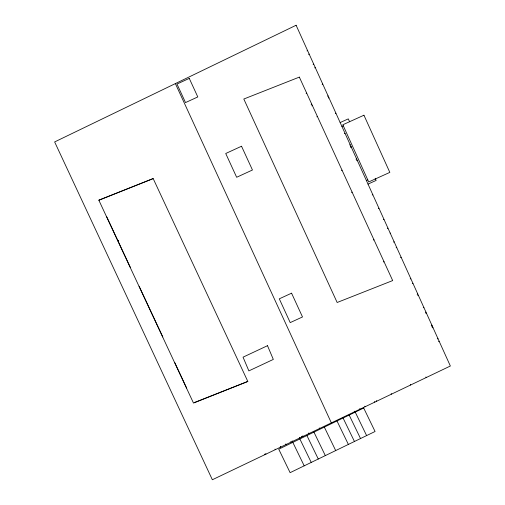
<?xml version="1.0" encoding="UTF-8"?>
<svg xmlns="http://www.w3.org/2000/svg" width="505" height="505" viewBox="0 0 505 505"><rect width="100%" height="100%" fill="white"/><g stroke="black" fill="none" stroke-linecap="round" stroke-linejoin="round"><path stroke-width="0.76" d="M98.841 200.201L153.173 178.581L247.822 381.445L193.491 403.066L98.841 200.201L153.173 178.581M118.46 240.519L117.968 240.834L118.555 240.557M306.112 93.438L306.705 93.166M311.149 104.415L311.743 104.144M311.8 105.829L312.393 105.558M316.831 116.8L317.424 116.529M341.449 170.456L342.043 170.185M351.518 192.399L352.105 192.127M373.359 240.014L373.952 239.742M383.428 261.956L384.021 261.685M306.996 50.891L307.589 50.62M308.568 54.357L309.161 54.086M313.125 64.432L313.719 64.167M314.691 67.885L315.284 67.613M322.146 84.354L322.739 84.089M327.499 96.184L328.092 95.912M328.332 98.02L328.925 97.749M335.314 113.442L335.907 113.17M340.155 122.557L348.286 118.877L349.58 121.743M341.91 126.433L343.318 125.795M344.429 133.585L345.022 133.32M349.599 145.004L350.192 144.733M350.432 146.848L351.026 146.576M350.634 147.29L351.227 147.024M356.019 159.182L356.612 158.917L356.391 158.425M356.637 160.552L357.231 160.281L357.445 160.76M366.377 180.493L367.791 179.856M368.012 184.104L376.143 180.424L375.171 178.278M372.217 194.962L372.81 194.696M378.346 208.508L378.939 208.237M383.364 219.587L383.958 219.315M387.367 228.43L387.96 228.159M393.547 242.091L394.146 241.826M396.128 247.785L396.722 247.513M400.528 257.512L401.128 257.247M410.224 278.93L410.817 278.659M412.326 283.576L412.926 283.305M417.149 294.219L417.742 293.948M417.755 295.558L418.348 295.292M423.278 307.76L423.872 307.488M425.374 312.393L425.967 312.128M425.835 313.416L426.428 313.15M431.264 325.403L431.857 325.132M431.56 326.06L432.154 325.788M431.958 326.943L432.558 326.678M432.356 327.821L432.949 327.549M437.387 338.931L437.98 338.659M438.542 341.481L439.135 341.21M194.255 402.592L247.822 381.445M355.236 412.118L366.611 435.588M349.157 415.066L360.532 438.536M343.078 418.014L354.447 441.484M336.993 420.962L348.368 444.432M324.33 427.097L335.699 450.567M313.946 432.128L325.321 455.598M306.907 435.544L318.276 459.013M299.863 438.952L311.238 462.422M292.824 442.367L304.199 465.837M425.904 376.976L426.182 377.563M410.325 384.425L410.603 385.012M391.179 393.572L391.457 394.159M376.427 400.623L376.711 401.21M374.527 401.526L374.811 402.119M364.812 406.172L365.09 406.759M359.781 408.577L360.059 409.164M354.257 411.215L354.535 411.802M319.293 427.924L319.577 428.511M308.738 432.968L309.022 433.555M302.766 435.821L303.044 436.408M301.346 436.497L301.63 437.09M299.566 437.349L299.85 437.936M292.206 440.865L292.49 441.452M290.848 441.515L291.126 442.102M285.767 443.945L286.045 444.533M280.42 446.496L280.704 447.089M280.288 446.559L280.572 447.152M275.017 449.084L275.294 449.671M265.674 453.547L265.952 454.134M264.456 454.128L264.74 454.715M106.763 216.879L130.448 267.625M139.127 286.228L162.812 336.974M174.78 362.647L186.629 388.023M175.374 83.596L331.356 422.881M390.157 233.007L390.378 233.499M363.695 408.021L278.741 449.191L290.116 472.661L375.07 431.491L363.695 408.021M296.107 25.25L54.641 141.937L212.352 479.75L450.359 366.011L296.107 25.25M267.498 345.691L243.05 357.168L248.87 370.885L273.319 359.415L267.498 345.691M189.268 78.395L176.984 84.038L185.512 102.584L197.796 96.935L189.268 78.395M241.529 146.235L225.729 153.501L236.656 177.274L252.456 170.008L241.529 146.235M291.574 293.184L279.29 298.827L290.217 322.6L302.501 316.957L291.574 293.184M363.947 115.216L342.832 124.773L368.713 181.952L389.828 172.394L363.947 115.216M299.339 77.107L243.814 99.024L337.157 302.489L392.682 280.578L299.339 77.107"/></g></svg>
